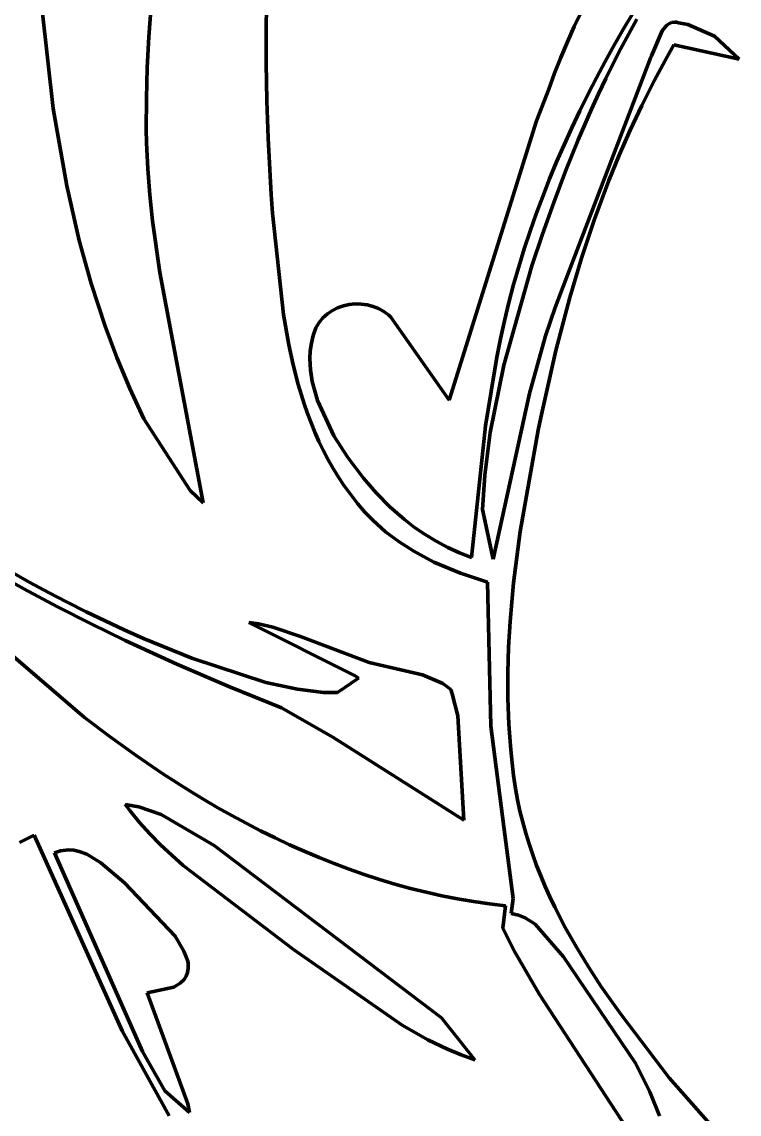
# Model space of a CAD drawing. Header units: millimetres. Extents: x 0 to 9.3, y 0 to 12.
# Drawn here: x 5.301 to 6.271, y 5.474 to 6.952 of the extents above; entities that cross this region are included whole.
import ezdxf

# ---------------------------------------------------------------- set-up
doc = ezdxf.new("R2010")
doc.units = ezdxf.units.MM
doc.layers.add('color#212121ff', color=7, linetype='CONTINUOUS', lineweight=100)
doc.layers.add('color#ffffffff', color=7, linetype='CONTINUOUS', lineweight=100)

msp = doc.modelspace()

# ---------------------------------------------------------------- linework, layer by layer
at = {"layer": 'color#212121ff'}
for p, q in [((5.6312, 6.9473), (5.6324, 6.9981)), ((5.3432, 6.8349), (5.3285, 6.9679)), ((5.4755, 6.9738), (5.4725, 6.932)), ((6.0578, 6.9664), (6.0479, 6.9459)), ((6.1146, 6.9427), (6.1274, 6.9644)), ((5.631, 6.8964), (5.6312, 6.9473)), ((6.0479, 6.9459), (6.0385, 6.9251)), ((6.1326, 6.9561), (6.1216, 6.9362)), ((6.1668, 6.9403), (6.1724, 6.9473)), ((6.1724, 6.9473), (6.1757, 6.9497)), ((6.1757, 6.9497), (6.1795, 6.9513)), ((6.1795, 6.9513), (6.1839, 6.9518)), ((6.1839, 6.9518), (6.1863, 6.9517)), ((6.1863, 6.9517), (6.1888, 6.9512)), ((6.1888, 6.9512), (6.1915, 6.9505)), ((6.1915, 6.9505), (6.2013, 6.9485)), ((6.2013, 6.9485), (6.2373, 6.933)), ((5.4725, 6.932), (5.4705, 6.8902)), ((6.102, 6.9209), (6.1146, 6.9427)), ((6.1216, 6.9362), (6.111, 6.9162)), ((6.1524, 6.9065), (6.1668, 6.9403)), ((6.2373, 6.933), (6.2708, 6.9016)), ((6.0385, 6.9251), (6.0296, 6.904)), ((6.0898, 6.8988), (6.102, 6.9209)), ((6.1826, 6.9213), (6.1735, 6.9051)), ((6.2708, 6.9016), (6.1826, 6.9213)), ((6.0296, 6.904), (6.0212, 6.8827)), ((6.0365, 6.6036), (6.1513, 6.9047)), ((6.111, 6.9162), (6.1006, 6.8959)), ((6.1513, 6.9047), (6.1524, 6.9065)), ((6.1735, 6.9051), (6.1559, 6.8725)), ((5.4705, 6.8902), (5.4693, 6.8484)), ((5.6319, 6.8456), (5.631, 6.8964)), ((6.0779, 6.8766), (6.0898, 6.8988)), ((6.1006, 6.8959), (6.0906, 6.8755)), ((6.0212, 6.8827), (6.0133, 6.8611)), ((6.0664, 6.8542), (6.0779, 6.8766)), ((6.0906, 6.8755), (6.0808, 6.855)), ((6.1559, 6.8725), (6.1393, 6.8393)), ((6.0133, 6.8611), (5.9969, 6.8184)), ((5.4693, 6.8484), (5.4691, 6.8066)), ((5.6337, 6.7948), (5.6319, 6.8456)), ((6.0552, 6.8317), (6.0664, 6.8542)), ((6.0808, 6.855), (6.0713, 6.8343)), ((5.3615, 6.7306), (5.3432, 6.8349)), ((6.0444, 6.8089), (6.0552, 6.8317)), ((6.0713, 6.8343), (6.0532, 6.7926)), ((6.1393, 6.8393), (6.1236, 6.8058)), ((5.9969, 6.8184), (5.8786, 6.4403)), ((5.4691, 6.8066), (5.4695, 6.7888)), ((6.034, 6.786), (6.0444, 6.8089)), ((6.1236, 6.8058), (6.1087, 6.7718)), ((5.4695, 6.7888), (5.4712, 6.7535)), ((5.638, 6.7188), (5.6337, 6.7948)), ((6.024, 6.7629), (6.034, 6.786)), ((6.0532, 6.7926), (6.0361, 6.7504)), ((6.1087, 6.7718), (6.0948, 6.7375)), ((6.0144, 6.7397), (6.024, 6.7629)), ((5.4712, 6.7535), (5.4739, 6.7183)), ((6.0053, 6.7162), (6.0144, 6.7397)), ((6.0361, 6.7504), (6.02, 6.7078)), ((5.3784, 6.6567), (5.3615, 6.7306)), ((6.0948, 6.7375), (6.0754, 6.6854)), ((5.4739, 6.7183), (5.4776, 6.6833)), ((5.6399, 6.6935), (5.638, 6.7188)), ((5.9965, 6.6927), (6.0053, 6.7162)), ((6.02, 6.7078), (6.0048, 6.665)), ((5.4776, 6.6833), (5.4873, 6.6134)), ((5.6548, 6.5564), (5.6399, 6.6935)), ((5.9882, 6.6689), (5.9965, 6.6927)), ((6.0754, 6.6854), (6.0578, 6.6326)), ((5.9803, 6.6451), (5.9882, 6.6689)), ((5.3946, 6.5984), (5.3784, 6.6567)), ((6.0048, 6.665), (5.9905, 6.622)), ((5.9729, 6.621), (5.9803, 6.6451)), ((5.9905, 6.622), (5.9527, 6.4877)), ((5.9659, 6.5968), (5.9729, 6.621)), ((6.0578, 6.6326), (6.0418, 6.5793)), ((5.4873, 6.6134), (5.5462, 6.3014)), ((5.4133, 6.5408), (5.3946, 6.5984)), ((5.9595, 6.5725), (5.9659, 6.5968)), ((6.0219, 6.5657), (6.0365, 6.6036)), ((6.0418, 6.5793), (6.0229, 6.5075)), ((5.7207, 6.5616), (5.714, 6.5571)), ((5.7279, 6.5652), (5.7207, 6.5616)), ((5.7356, 6.5679), (5.7279, 6.5652)), ((5.7435, 6.5697), (5.7356, 6.5679)), ((5.7516, 6.5706), (5.7435, 6.5697)), ((5.7598, 6.5704), (5.7516, 6.5706)), ((5.7678, 6.5694), (5.7598, 6.5704)), ((5.7757, 6.5674), (5.7678, 6.5694)), ((5.7833, 6.5644), (5.7757, 6.5674)), ((5.7903, 6.5604), (5.7833, 6.5644)), ((5.9535, 6.548), (5.9595, 6.5725)), ((6.009, 6.5273), (6.0219, 6.5657)), ((5.6619, 6.5154), (5.6548, 6.5564)), ((5.708, 6.5517), (5.7028, 6.5454)), ((5.714, 6.5571), (5.708, 6.5517)), ((5.7969, 6.5555), (5.7903, 6.5604)), ((5.7999, 6.5526), (5.7969, 6.5555)), ((5.8786, 6.4403), (5.7999, 6.5526)), ((5.948, 6.5234), (5.9535, 6.548)), ((5.4291, 6.4983), (5.4133, 6.5408)), ((5.6985, 6.5382), (5.6949, 6.5281)), ((5.7005, 6.5419), (5.6985, 6.5382)), ((5.7028, 6.5454), (5.7005, 6.5419)), ((5.6924, 6.5178), (5.6909, 6.5074)), ((5.6949, 6.5281), (5.6924, 6.5178)), ((5.943, 6.4986), (5.948, 6.5234)), ((5.9874, 6.4494), (6.009, 6.5273)), ((5.6677, 6.4884), (5.6619, 6.5154)), ((5.6909, 6.5074), (5.6903, 6.497)), ((6.0229, 6.5075), (6.0026, 6.4171)), ((5.4467, 6.4564), (5.4291, 6.4983)), ((5.6745, 6.4617), (5.6677, 6.4884)), ((5.6903, 6.497), (5.691, 6.4813)), ((5.9279, 6.4057), (5.943, 6.4986)), ((5.691, 6.4813), (5.6934, 6.4657)), ((5.9527, 6.4877), (5.9341, 6.3965)), ((5.6784, 6.4485), (5.6745, 6.4617)), ((5.6934, 6.4657), (5.7005, 6.44)), ((5.4659, 6.4152), (5.4467, 6.4564)), ((5.6825, 6.4354), (5.6784, 6.4485)), ((5.9383, 6.2252), (5.9874, 6.4494)), ((5.687, 6.4225), (5.6825, 6.4354)), ((5.7005, 6.44), (5.7229, 6.392)), ((5.5286, 6.3181), (5.4659, 6.4152)), ((5.6919, 6.4096), (5.687, 6.4225)), ((6.0026, 6.4171), (5.9991, 6.4001)), ((5.6971, 6.397), (5.6919, 6.4096)), ((5.909, 6.2278), (5.9279, 6.4057)), ((5.9991, 6.4001), (5.9746, 6.2627)), ((5.7026, 6.3845), (5.6971, 6.397)), ((5.7086, 6.3721), (5.7026, 6.3845)), ((5.7229, 6.392), (5.7417, 6.3628)), ((5.9341, 6.3965), (5.9268, 6.3389)), ((5.715, 6.3599), (5.7086, 6.3721)), ((5.7219, 6.348), (5.715, 6.3599)), ((5.7417, 6.3628), (5.7627, 6.3348)), ((5.7291, 6.3362), (5.7219, 6.348)), ((5.7369, 6.3246), (5.7291, 6.3362)), ((5.7627, 6.3348), (5.78, 6.3149)), ((5.9268, 6.3389), (5.9238, 6.2924)), ((5.5462, 6.3014), (5.5286, 6.3181)), ((5.7451, 6.3133), (5.7369, 6.3246)), ((5.7546, 6.3008), (5.7451, 6.3133)), ((5.78, 6.3149), (5.7985, 6.2963)), ((5.7647, 6.289), (5.7546, 6.3008)), ((5.7985, 6.2963), (5.8182, 6.279)), ((5.7755, 6.2779), (5.7647, 6.289)), ((5.9238, 6.2924), (5.9383, 6.2252)), ((5.7928, 6.2625), (5.7755, 6.2779)), ((5.8182, 6.279), (5.832, 6.2684)), ((5.832, 6.2684), (5.8464, 6.2585)), ((5.8112, 6.2486), (5.7928, 6.2625)), ((5.8464, 6.2585), (5.8613, 6.2495)), ((5.9746, 6.2627), (5.9657, 6.1934)), ((5.1108, 6.2464), (5.3856, 6.0112)), ((5.8307, 6.2361), (5.8112, 6.2486)), ((5.8613, 6.2495), (5.8767, 6.2413)), ((5.8767, 6.2413), (5.8926, 6.234)), ((5.8581, 6.2215), (5.8307, 6.2361)), ((5.8926, 6.234), (5.909, 6.2278)), ((5.3037, 6.1851), (5.2591, 6.2102)), ((5.2865, 6.208), (5.3115, 6.194)), ((5.8938, 6.2063), (5.8581, 6.2215)), ((5.3115, 6.194), (5.3367, 6.1803)), ((5.9306, 6.1943), (5.8938, 6.2063)), ((5.9349, 5.9995), (5.9306, 6.1943)), ((5.9657, 6.1934), (5.961, 6.1412)), ((5.3489, 6.161), (5.3037, 6.1851)), ((5.3367, 6.1803), (5.3621, 6.1671)), ((5.3621, 6.1671), (5.3876, 6.1542)), ((5.3945, 6.1378), (5.3489, 6.161)), ((5.3876, 6.1542), (5.4134, 6.1417)), ((5.4405, 6.1154), (5.3945, 6.1378)), ((5.4134, 6.1417), (5.4394, 6.1296)), ((5.7514, 6.0675), (5.6078, 6.1396)), ((5.6078, 6.1396), (5.621, 6.1377)), ((5.621, 6.1377), (5.6403, 6.1334)), ((5.6403, 6.1334), (5.6777, 6.1208)), ((5.961, 6.1412), (5.959, 6.1064)), ((5.4394, 6.1296), (5.4655, 6.1179)), ((5.6777, 6.1208), (5.7703, 6.0854)), ((5.5103, 6.0834), (5.4405, 6.1154)), ((5.4655, 6.1179), (5.5306, 6.0914)), ((5.959, 6.1064), (5.958, 6.0716)), ((5.5306, 6.0914), (5.6308, 6.0584)), ((5.5808, 6.0531), (5.5103, 6.0834)), ((5.7703, 6.0854), (5.7897, 6.0811)), ((5.7897, 6.0811), (5.8424, 6.069)), ((5.7277, 6.0448), (5.7563, 6.0644)), ((5.7563, 6.0644), (5.7514, 6.0675)), ((5.8424, 6.069), (5.87, 6.0573)), ((5.958, 6.0716), (5.9581, 6.0368)), ((5.6519, 6.0243), (5.5808, 6.0531)), ((5.6308, 6.0584), (5.6737, 6.0494)), ((5.6737, 6.0494), (5.7086, 6.045)), ((5.7086, 6.045), (5.7277, 6.0448)), ((5.87, 6.0573), (5.8808, 6.0491)), ((5.8808, 6.0491), (5.8828, 6.0433)), ((5.8828, 6.0433), (5.8905, 6.0136)), ((5.9581, 6.0368), (5.9594, 6.002)), ((5.7213, 5.9847), (5.6519, 6.0243)), ((5.3856, 6.0112), (5.4202, 5.985)), ((5.8905, 6.0136), (5.8987, 5.872)), ((5.9594, 6.002), (5.9605, 5.9846)), ((5.9524, 5.863), (5.9349, 5.9995)), ((5.4202, 5.985), (5.4555, 5.9595)), ((5.8987, 5.872), (5.7213, 5.9847)), ((5.9605, 5.9846), (5.9619, 5.9672)), ((5.4555, 5.9595), (5.4916, 5.935)), ((5.9619, 5.9672), (5.9637, 5.9498)), ((5.9637, 5.9498), (5.9658, 5.9325)), ((5.4916, 5.935), (5.5099, 5.9231)), ((5.9658, 5.9325), (5.9683, 5.9151)), ((5.5099, 5.9231), (5.5284, 5.9115)), ((5.5284, 5.9115), (5.5471, 5.9001)), ((5.9683, 5.9151), (5.9711, 5.8998)), ((5.5471, 5.9001), (5.566, 5.8891)), ((5.9711, 5.8998), (5.9744, 5.8846)), ((5.4407, 5.8936), (5.447, 5.8852)), ((5.4591, 5.8904), (5.4407, 5.8936)), ((5.447, 5.8852), (5.4601, 5.8691)), ((5.4893, 5.8799), (5.4591, 5.8904)), ((5.566, 5.8891), (5.585, 5.8784)), ((5.9744, 5.8846), (5.9781, 5.8696)), ((5.4601, 5.8691), (5.474, 5.8536)), ((5.5608, 5.8378), (5.4893, 5.8799)), ((5.585, 5.8784), (5.6042, 5.868)), ((5.6042, 5.868), (5.6236, 5.858)), ((5.9781, 5.8696), (5.9822, 5.8547)), ((5.474, 5.8536), (5.4885, 5.8389)), ((5.6236, 5.858), (5.6432, 5.8483)), ((5.9654, 5.7662), (5.9524, 5.863)), ((5.9822, 5.8547), (5.9867, 5.84)), ((5.3174, 5.8519), (5.2975, 5.8422)), ((5.4366, 5.587), (5.3174, 5.8519)), ((5.4885, 5.8389), (5.5192, 5.811)), ((5.8682, 5.605), (5.5608, 5.8378)), ((5.6432, 5.8483), (5.6629, 5.839)), ((5.6629, 5.839), (5.6828, 5.8301)), ((5.9867, 5.84), (5.9917, 5.8254)), ((5.349, 5.8295), (5.3451, 5.828)), ((5.3451, 5.828), (5.3547, 5.8055)), ((5.3529, 5.8306), (5.349, 5.8295)), ((5.3567, 5.8313), (5.3529, 5.8306)), ((5.3641, 5.832), (5.3567, 5.8313)), ((5.3713, 5.8315), (5.3641, 5.832)), ((5.3783, 5.83), (5.3713, 5.8315)), ((5.3885, 5.8262), (5.3783, 5.83)), ((5.4077, 5.8144), (5.3885, 5.8262)), ((5.6828, 5.8301), (5.7028, 5.8216)), ((5.9917, 5.8254), (5.997, 5.811)), ((5.4397, 5.7876), (5.4077, 5.8144)), ((5.5192, 5.811), (5.6682, 5.6971)), ((5.7028, 5.8216), (5.723, 5.8135)), ((5.723, 5.8135), (5.7433, 5.8058)), ((5.997, 5.811), (6.0026, 5.7967)), ((5.3547, 5.8055), (5.4638, 5.5592)), ((5.7433, 5.8058), (5.7639, 5.7986)), ((5.7639, 5.7986), (5.7845, 5.7919)), ((6.0026, 5.7967), (6.0086, 5.7825)), ((5.508, 5.7151), (5.4397, 5.7876)), ((5.7845, 5.7919), (5.8053, 5.7856)), ((5.8053, 5.7856), (5.8263, 5.7799)), ((5.8263, 5.7799), (5.8474, 5.7746)), ((6.0086, 5.7825), (6.0149, 5.7685)), ((5.8474, 5.7746), (5.8686, 5.7699)), ((5.8686, 5.7699), (5.89, 5.7657)), ((5.89, 5.7657), (5.9115, 5.762)), ((5.9626, 5.7459), (5.9654, 5.7662)), ((6.0149, 5.7685), (6.0216, 5.7546)), ((5.9115, 5.762), (5.9332, 5.7589)), ((5.9332, 5.7589), (5.955, 5.7564)), ((5.955, 5.7564), (5.9511, 5.7259)), ((6.0216, 5.7546), (6.0357, 5.7272)), ((5.9726, 5.7439), (5.9626, 5.7459)), ((5.9816, 5.7403), (5.9726, 5.7439)), ((5.9949, 5.7316), (5.9816, 5.7403)), ((5.9511, 5.7259), (5.9665, 5.6954)), ((6.0333, 5.6871), (5.9949, 5.7316)), ((6.0357, 5.7272), (6.0509, 5.7003)), ((5.5199, 5.6948), (5.508, 5.7151)), ((5.5253, 5.6816), (5.5199, 5.6948)), ((5.6682, 5.6971), (5.8152, 5.5948)), ((5.9665, 5.6954), (6.001, 5.6365)), ((6.0509, 5.7003), (6.067, 5.6738)), ((5.5257, 5.6781), (5.5253, 5.6816)), ((5.5258, 5.6747), (5.5257, 5.6781)), ((6.1306, 5.5433), (6.0333, 5.6871)), ((5.5203, 5.6567), (5.5229, 5.661)), ((5.5229, 5.661), (5.5247, 5.6659)), ((5.5247, 5.6659), (5.5257, 5.6716)), ((5.5257, 5.6716), (5.5258, 5.6747)), ((6.067, 5.6738), (6.084, 5.6478)), ((5.4705, 5.6388), (5.5063, 5.6463)), ((5.5063, 5.6463), (5.5151, 5.6515)), ((5.5151, 5.6515), (5.5203, 5.6567)), ((6.084, 5.6478), (6.1106, 5.6096)), ((5.5252, 5.4883), (5.4705, 5.6388)), ((6.001, 5.6365), (6.1253, 5.4458)), ((5.9135, 5.548), (5.8682, 5.605)), ((6.1106, 5.6096), (6.1761, 5.5238)), ((5.4999, 5.4724), (5.4366, 5.587)), ((5.8152, 5.5948), (5.8497, 5.5751)), ((5.8497, 5.5751), (5.8764, 5.5622)), ((5.4638, 5.5592), (5.4941, 5.5059)), ((5.8764, 5.5622), (5.8947, 5.5546)), ((5.8947, 5.5546), (5.9135, 5.548)), ((6.1499, 5.5046), (6.1306, 5.5433)), ((6.1761, 5.5238), (6.2519, 5.4379)), ((5.4941, 5.5059), (5.5275, 5.4766)), ((6.1629, 5.4723), (6.1499, 5.5046)), ((5.5275, 5.4766), (5.5252, 5.4883))]:
    msp.add_line(p, q, dxfattribs=at)
at = {"layer": 'color#ffffffff'}
for p, q in [((5.6324, 6.9981), (5.6312, 6.9473)), ((5.3285, 6.9679), (5.3432, 6.8349)), ((5.4725, 6.932), (5.4755, 6.9738)), ((6.0479, 6.9459), (6.0578, 6.9664)), ((6.1274, 6.9644), (6.1146, 6.9427)), ((5.6312, 6.9473), (5.631, 6.8964)), ((6.0385, 6.9251), (6.0479, 6.9459)), ((6.1216, 6.9362), (6.1326, 6.9561)), ((6.1724, 6.9473), (6.1668, 6.9403)), ((6.1757, 6.9497), (6.1724, 6.9473)), ((6.1795, 6.9513), (6.1757, 6.9497)), ((6.1839, 6.9518), (6.1795, 6.9513)), ((6.1863, 6.9517), (6.1839, 6.9518)), ((6.1888, 6.9512), (6.1863, 6.9517)), ((6.1915, 6.9505), (6.1888, 6.9512)), ((6.2013, 6.9485), (6.1915, 6.9505)), ((6.2373, 6.933), (6.2013, 6.9485)), ((5.4705, 6.8902), (5.4725, 6.932)), ((6.1146, 6.9427), (6.102, 6.9209)), ((6.111, 6.9162), (6.1216, 6.9362)), ((6.1668, 6.9403), (6.1524, 6.9065)), ((6.2708, 6.9016), (6.2373, 6.933)), ((6.0296, 6.904), (6.0385, 6.9251)), ((6.102, 6.9209), (6.0898, 6.8988)), ((6.1735, 6.9051), (6.1826, 6.9213)), ((6.1826, 6.9213), (6.2708, 6.9016)), ((6.0212, 6.8827), (6.0296, 6.904)), ((6.1513, 6.9047), (6.0365, 6.6036)), ((6.1006, 6.8959), (6.111, 6.9162)), ((6.1524, 6.9065), (6.1513, 6.9047)), ((6.1559, 6.8725), (6.1735, 6.9051)), ((5.4693, 6.8484), (5.4705, 6.8902)), ((5.631, 6.8964), (5.6319, 6.8456)), ((6.0898, 6.8988), (6.0779, 6.8766)), ((6.0906, 6.8755), (6.1006, 6.8959)), ((6.0133, 6.8611), (6.0212, 6.8827)), ((6.0779, 6.8766), (6.0664, 6.8542)), ((6.0808, 6.855), (6.0906, 6.8755)), ((6.1393, 6.8393), (6.1559, 6.8725)), ((5.9969, 6.8184), (6.0133, 6.8611)), ((5.4691, 6.8066), (5.4693, 6.8484)), ((5.6319, 6.8456), (5.6337, 6.7948)), ((6.0664, 6.8542), (6.0552, 6.8317)), ((6.0713, 6.8343), (6.0808, 6.855)), ((5.3432, 6.8349), (5.3615, 6.7306)), ((6.0552, 6.8317), (6.0444, 6.8089)), ((6.0532, 6.7926), (6.0713, 6.8343)), ((6.1236, 6.8058), (6.1393, 6.8393)), ((5.8786, 6.4403), (5.9969, 6.8184)), ((5.4695, 6.7888), (5.4691, 6.8066)), ((6.0444, 6.8089), (6.034, 6.786)), ((6.1087, 6.7718), (6.1236, 6.8058)), ((5.4712, 6.7535), (5.4695, 6.7888)), ((5.6337, 6.7948), (5.638, 6.7188)), ((6.034, 6.786), (6.024, 6.7629)), ((6.0361, 6.7504), (6.0532, 6.7926)), ((6.0948, 6.7375), (6.1087, 6.7718)), ((6.024, 6.7629), (6.0144, 6.7397)), ((5.4739, 6.7183), (5.4712, 6.7535)), ((6.0144, 6.7397), (6.0053, 6.7162)), ((6.02, 6.7078), (6.0361, 6.7504)), ((5.3615, 6.7306), (5.3784, 6.6567)), ((6.0754, 6.6854), (6.0948, 6.7375)), ((5.4776, 6.6833), (5.4739, 6.7183)), ((5.638, 6.7188), (5.6399, 6.6935)), ((6.0053, 6.7162), (5.9965, 6.6927)), ((6.0048, 6.665), (6.02, 6.7078)), ((5.4873, 6.6134), (5.4776, 6.6833)), ((5.6399, 6.6935), (5.6548, 6.5564)), ((5.9965, 6.6927), (5.9882, 6.6689)), ((6.0578, 6.6326), (6.0754, 6.6854)), ((5.9882, 6.6689), (5.9803, 6.6451)), ((5.3784, 6.6567), (5.3946, 6.5984)), ((5.9905, 6.622), (6.0048, 6.665)), ((5.9803, 6.6451), (5.9729, 6.621)), ((5.9527, 6.4877), (5.9905, 6.622)), ((5.9729, 6.621), (5.9659, 6.5968)), ((6.0418, 6.5793), (6.0578, 6.6326)), ((5.5462, 6.3014), (5.4873, 6.6134)), ((5.3946, 6.5984), (5.4133, 6.5408)), ((5.9659, 6.5968), (5.9595, 6.5725)), ((6.0365, 6.6036), (6.0219, 6.5657)), ((6.0229, 6.5075), (6.0418, 6.5793)), ((5.714, 6.5571), (5.7207, 6.5616)), ((5.7207, 6.5616), (5.7279, 6.5652)), ((5.7279, 6.5652), (5.7356, 6.5679)), ((5.7356, 6.5679), (5.7435, 6.5697)), ((5.7435, 6.5697), (5.7516, 6.5706)), ((5.7516, 6.5706), (5.7598, 6.5704)), ((5.7598, 6.5704), (5.7678, 6.5694)), ((5.7678, 6.5694), (5.7757, 6.5674)), ((5.7757, 6.5674), (5.7833, 6.5644)), ((5.7833, 6.5644), (5.7903, 6.5604)), ((5.9595, 6.5725), (5.9535, 6.548)), ((6.0219, 6.5657), (6.009, 6.5273)), ((5.6548, 6.5564), (5.6619, 6.5154)), ((5.7028, 6.5454), (5.708, 6.5517)), ((5.708, 6.5517), (5.714, 6.5571)), ((5.7903, 6.5604), (5.7969, 6.5555)), ((5.7969, 6.5555), (5.7999, 6.5526)), ((5.7999, 6.5526), (5.8786, 6.4403)), ((5.9535, 6.548), (5.948, 6.5234)), ((5.4133, 6.5408), (5.4291, 6.4983)), ((5.6949, 6.5281), (5.6985, 6.5382)), ((5.6985, 6.5382), (5.7005, 6.5419)), ((5.7005, 6.5419), (5.7028, 6.5454)), ((5.6909, 6.5074), (5.6924, 6.5178)), ((5.6924, 6.5178), (5.6949, 6.5281)), ((5.948, 6.5234), (5.943, 6.4986)), ((6.009, 6.5273), (5.9874, 6.4494)), ((5.6619, 6.5154), (5.6677, 6.4884)), ((5.6903, 6.497), (5.6909, 6.5074)), ((6.0026, 6.4171), (6.0229, 6.5075)), ((5.4291, 6.4983), (5.4467, 6.4564)), ((5.6677, 6.4884), (5.6745, 6.4617)), ((5.691, 6.4813), (5.6903, 6.497)), ((5.943, 6.4986), (5.9279, 6.4057)), ((5.6934, 6.4657), (5.691, 6.4813)), ((5.9341, 6.3965), (5.9527, 6.4877)), ((5.6745, 6.4617), (5.6784, 6.4485)), ((5.7005, 6.44), (5.6934, 6.4657)), ((5.4467, 6.4564), (5.4659, 6.4152)), ((5.6784, 6.4485), (5.6825, 6.4354)), ((5.9874, 6.4494), (5.9383, 6.2252)), ((5.6825, 6.4354), (5.687, 6.4225)), ((5.7229, 6.392), (5.7005, 6.44)), ((5.4659, 6.4152), (5.5286, 6.3181)), ((5.687, 6.4225), (5.6919, 6.4096)), ((5.9991, 6.4001), (6.0026, 6.4171)), ((5.6919, 6.4096), (5.6971, 6.397)), ((5.9279, 6.4057), (5.909, 6.2278)), ((5.9746, 6.2627), (5.9991, 6.4001)), ((5.6971, 6.397), (5.7026, 6.3845)), ((5.7026, 6.3845), (5.7086, 6.3721)), ((5.7417, 6.3628), (5.7229, 6.392)), ((5.9268, 6.3389), (5.9341, 6.3965)), ((5.7086, 6.3721), (5.715, 6.3599)), ((5.715, 6.3599), (5.7219, 6.348)), ((5.7627, 6.3348), (5.7417, 6.3628)), ((5.7219, 6.348), (5.7291, 6.3362)), ((5.7291, 6.3362), (5.7369, 6.3246)), ((5.78, 6.3149), (5.7627, 6.3348)), ((5.9238, 6.2924), (5.9268, 6.3389)), ((5.5286, 6.3181), (5.5462, 6.3014)), ((5.7369, 6.3246), (5.7451, 6.3133)), ((5.7451, 6.3133), (5.7546, 6.3008)), ((5.7985, 6.2963), (5.78, 6.3149)), ((5.7546, 6.3008), (5.7647, 6.289)), ((5.8182, 6.279), (5.7985, 6.2963)), ((5.7647, 6.289), (5.7755, 6.2779)), ((5.9383, 6.2252), (5.9238, 6.2924)), ((5.7755, 6.2779), (5.7928, 6.2625)), ((5.832, 6.2684), (5.8182, 6.279)), ((5.8464, 6.2585), (5.832, 6.2684)), ((5.7928, 6.2625), (5.8112, 6.2486)), ((5.8613, 6.2495), (5.8464, 6.2585)), ((5.9657, 6.1934), (5.9746, 6.2627)), ((5.3856, 6.0112), (5.1108, 6.2464)), ((5.8112, 6.2486), (5.8307, 6.2361)), ((5.8767, 6.2413), (5.8613, 6.2495)), ((5.8926, 6.234), (5.8767, 6.2413)), ((5.8307, 6.2361), (5.8581, 6.2215)), ((5.909, 6.2278), (5.8926, 6.234)), ((5.2591, 6.2102), (5.3037, 6.1851)), ((5.3115, 6.194), (5.2865, 6.208)), ((5.8581, 6.2215), (5.8938, 6.2063)), ((5.3367, 6.1803), (5.3115, 6.194)), ((5.8938, 6.2063), (5.9306, 6.1943)), ((5.9306, 6.1943), (5.9349, 5.9995)), ((5.961, 6.1412), (5.9657, 6.1934)), ((5.3037, 6.1851), (5.3489, 6.161)), ((5.3621, 6.1671), (5.3367, 6.1803)), ((5.3876, 6.1542), (5.3621, 6.1671)), ((5.3489, 6.161), (5.3945, 6.1378)), ((5.4134, 6.1417), (5.3876, 6.1542)), ((5.3945, 6.1378), (5.4405, 6.1154)), ((5.4394, 6.1296), (5.4134, 6.1417)), ((5.621, 6.1377), (5.6078, 6.1396)), ((5.6078, 6.1396), (5.7514, 6.0675)), ((5.6403, 6.1334), (5.621, 6.1377)), ((5.6777, 6.1208), (5.6403, 6.1334)), ((5.959, 6.1064), (5.961, 6.1412)), ((5.4655, 6.1179), (5.4394, 6.1296)), ((5.7703, 6.0854), (5.6777, 6.1208)), ((5.4405, 6.1154), (5.5103, 6.0834)), ((5.5306, 6.0914), (5.4655, 6.1179)), ((5.958, 6.0716), (5.959, 6.1064)), ((5.6308, 6.0584), (5.5306, 6.0914)), ((5.5103, 6.0834), (5.5808, 6.0531)), ((5.7897, 6.0811), (5.7703, 6.0854)), ((5.8424, 6.069), (5.7897, 6.0811)), ((5.7563, 6.0644), (5.7277, 6.0448)), ((5.7514, 6.0675), (5.7563, 6.0644)), ((5.87, 6.0573), (5.8424, 6.069)), ((5.9581, 6.0368), (5.958, 6.0716)), ((5.5808, 6.0531), (5.6519, 6.0243)), ((5.6737, 6.0494), (5.6308, 6.0584)), ((5.7086, 6.045), (5.6737, 6.0494)), ((5.7277, 6.0448), (5.7086, 6.045)), ((5.8808, 6.0491), (5.87, 6.0573)), ((5.8828, 6.0433), (5.8808, 6.0491)), ((5.8905, 6.0136), (5.8828, 6.0433)), ((5.9594, 6.002), (5.9581, 6.0368)), ((5.6519, 6.0243), (5.7213, 5.9847)), ((5.4202, 5.985), (5.3856, 6.0112)), ((5.8987, 5.872), (5.8905, 6.0136)), ((5.9605, 5.9846), (5.9594, 6.002)), ((5.9349, 5.9995), (5.9524, 5.863)), ((5.4555, 5.9595), (5.4202, 5.985)), ((5.7213, 5.9847), (5.8987, 5.872)), ((5.9619, 5.9672), (5.9605, 5.9846)), ((5.4916, 5.935), (5.4555, 5.9595)), ((5.9637, 5.9498), (5.9619, 5.9672)), ((5.9658, 5.9325), (5.9637, 5.9498)), ((5.5099, 5.9231), (5.4916, 5.935)), ((5.9683, 5.9151), (5.9658, 5.9325)), ((5.5284, 5.9115), (5.5099, 5.9231)), ((5.5471, 5.9001), (5.5284, 5.9115)), ((5.9711, 5.8998), (5.9683, 5.9151)), ((5.566, 5.8891), (5.5471, 5.9001)), ((5.9744, 5.8846), (5.9711, 5.8998)), ((5.4407, 5.8936), (5.4591, 5.8904)), ((5.447, 5.8852), (5.4407, 5.8936)), ((5.4601, 5.8691), (5.447, 5.8852)), ((5.4591, 5.8904), (5.4893, 5.8799)), ((5.585, 5.8784), (5.566, 5.8891)), ((5.9781, 5.8696), (5.9744, 5.8846)), ((5.474, 5.8536), (5.4601, 5.8691)), ((5.4893, 5.8799), (5.5608, 5.8378)), ((5.6042, 5.868), (5.585, 5.8784)), ((5.6236, 5.858), (5.6042, 5.868)), ((5.9822, 5.8547), (5.9781, 5.8696)), ((5.4885, 5.8389), (5.474, 5.8536)), ((5.6432, 5.8483), (5.6236, 5.858)), ((5.9524, 5.863), (5.9654, 5.7662)), ((5.9867, 5.84), (5.9822, 5.8547)), ((5.2975, 5.8422), (5.3174, 5.8519)), ((5.3174, 5.8519), (5.4366, 5.587)), ((5.5192, 5.811), (5.4885, 5.8389)), ((5.5608, 5.8378), (5.8682, 5.605)), ((5.6629, 5.839), (5.6432, 5.8483)), ((5.6828, 5.8301), (5.6629, 5.839)), ((5.9917, 5.8254), (5.9867, 5.84)), ((5.3451, 5.828), (5.349, 5.8295)), ((5.3547, 5.8055), (5.3451, 5.828)), ((5.349, 5.8295), (5.3529, 5.8306)), ((5.3529, 5.8306), (5.3567, 5.8313)), ((5.3567, 5.8313), (5.3641, 5.832)), ((5.3641, 5.832), (5.3713, 5.8315)), ((5.3713, 5.8315), (5.3783, 5.83)), ((5.3783, 5.83), (5.3885, 5.8262)), ((5.3885, 5.8262), (5.4077, 5.8144)), ((5.7028, 5.8216), (5.6828, 5.8301)), ((5.997, 5.811), (5.9917, 5.8254)), ((5.4077, 5.8144), (5.4397, 5.7876)), ((5.6682, 5.6971), (5.5192, 5.811)), ((5.723, 5.8135), (5.7028, 5.8216)), ((5.7433, 5.8058), (5.723, 5.8135)), ((6.0026, 5.7967), (5.997, 5.811)), ((5.4638, 5.5592), (5.3547, 5.8055)), ((5.7639, 5.7986), (5.7433, 5.8058)), ((5.7845, 5.7919), (5.7639, 5.7986)), ((6.0086, 5.7825), (6.0026, 5.7967)), ((5.4397, 5.7876), (5.508, 5.7151)), ((5.8053, 5.7856), (5.7845, 5.7919)), ((5.8263, 5.7799), (5.8053, 5.7856)), ((5.8474, 5.7746), (5.8263, 5.7799)), ((6.0149, 5.7685), (6.0086, 5.7825)), ((5.8686, 5.7699), (5.8474, 5.7746)), ((5.89, 5.7657), (5.8686, 5.7699)), ((5.9115, 5.762), (5.89, 5.7657)), ((5.9654, 5.7662), (5.9626, 5.7459)), ((6.0216, 5.7546), (6.0149, 5.7685)), ((5.9332, 5.7589), (5.9115, 5.762)), ((5.955, 5.7564), (5.9332, 5.7589)), ((5.9511, 5.7259), (5.955, 5.7564)), ((6.0357, 5.7272), (6.0216, 5.7546)), ((5.9626, 5.7459), (5.9726, 5.7439)), ((5.9726, 5.7439), (5.9816, 5.7403)), ((5.9816, 5.7403), (5.9949, 5.7316)), ((5.9665, 5.6954), (5.9511, 5.7259)), ((5.9949, 5.7316), (6.0333, 5.6871)), ((6.0509, 5.7003), (6.0357, 5.7272)), ((5.508, 5.7151), (5.5199, 5.6948)), ((5.5199, 5.6948), (5.5253, 5.6816)), ((5.8152, 5.5948), (5.6682, 5.6971)), ((6.001, 5.6365), (5.9665, 5.6954)), ((6.067, 5.6738), (6.0509, 5.7003)), ((5.5253, 5.6816), (5.5257, 5.6781)), ((5.5257, 5.6781), (5.5258, 5.6747)), ((6.0333, 5.6871), (6.1306, 5.5433)), ((5.5229, 5.661), (5.5203, 5.6567)), ((5.5247, 5.6659), (5.5229, 5.661)), ((5.5257, 5.6716), (5.5247, 5.6659)), ((5.5258, 5.6747), (5.5257, 5.6716)), ((6.084, 5.6478), (6.067, 5.6738)), ((5.5063, 5.6463), (5.4705, 5.6388)), ((5.5151, 5.6515), (5.5063, 5.6463)), ((5.5203, 5.6567), (5.5151, 5.6515)), ((6.1106, 5.6096), (6.084, 5.6478)), ((5.4705, 5.6388), (5.5252, 5.4883)), ((6.1253, 5.4458), (6.001, 5.6365)), ((5.8682, 5.605), (5.9135, 5.548)), ((6.1761, 5.5238), (6.1106, 5.6096)), ((5.4366, 5.587), (5.4999, 5.4724)), ((5.8497, 5.5751), (5.8152, 5.5948)), ((5.8764, 5.5622), (5.8497, 5.5751)), ((5.4941, 5.5059), (5.4638, 5.5592)), ((5.8947, 5.5546), (5.8764, 5.5622)), ((5.9135, 5.548), (5.8947, 5.5546)), ((6.1306, 5.5433), (6.1499, 5.5046)), ((6.2519, 5.4379), (6.1761, 5.5238)), ((5.5275, 5.4766), (5.4941, 5.5059)), ((6.1499, 5.5046), (6.1629, 5.4723)), ((5.5252, 5.4883), (5.5275, 5.4766))]:
    msp.add_line(p, q, dxfattribs=at)

doc.saveas('drawing.dxf')
